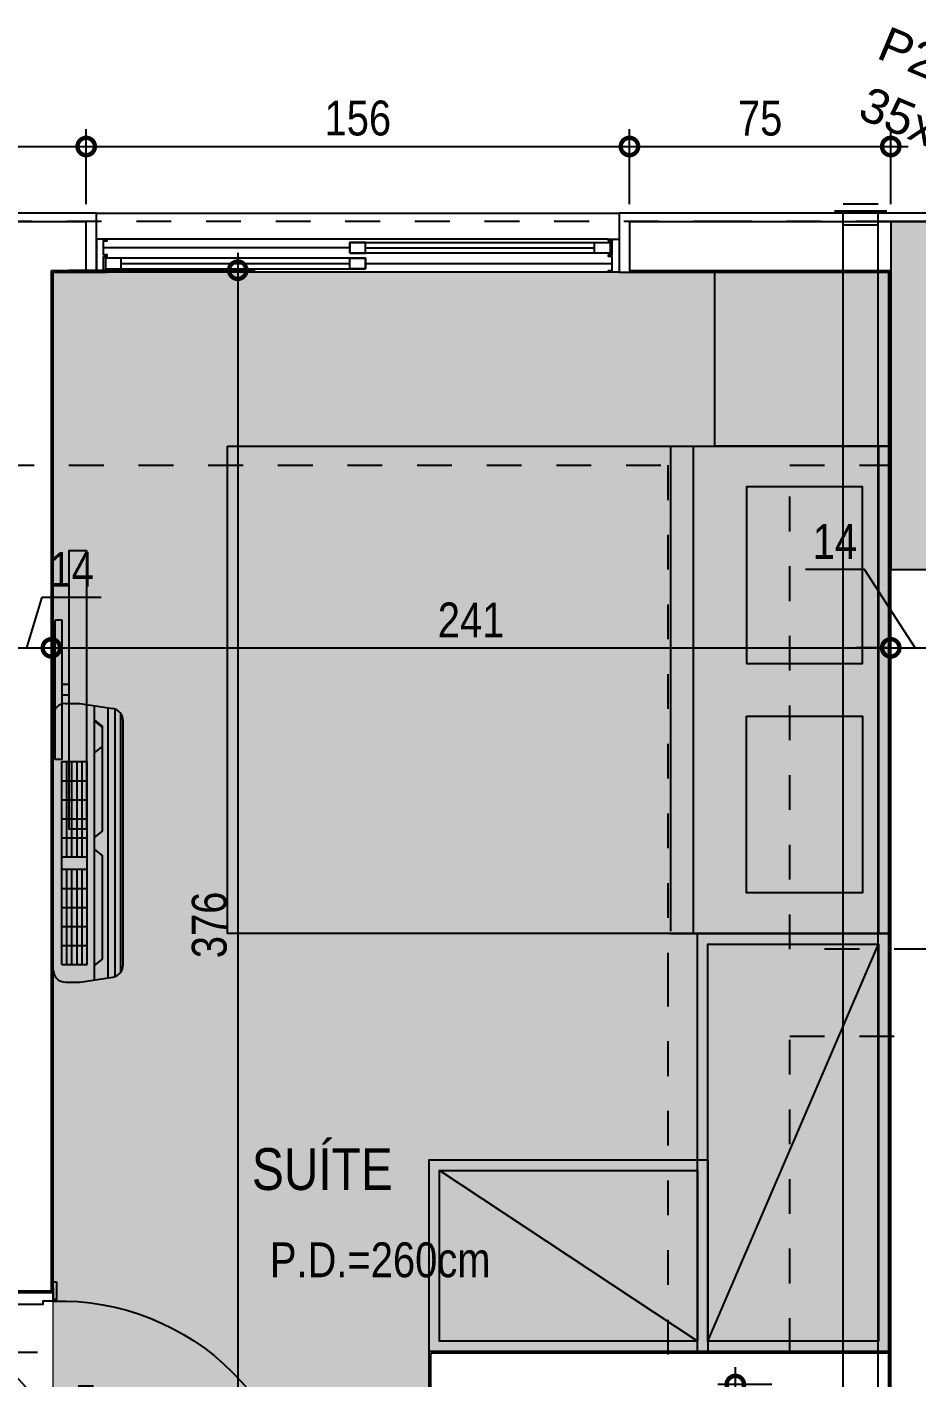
# Model space of a CAD drawing. Header units: metres. Extents: x -41 to 570, y -54 to 184.
# Drawn here: x -17.43 to -14.875, y -50.319 to -46.441 of the extents above; entities that cross this region are included whole.
import ezdxf
from ezdxf.enums import TextEntityAlignment as Align
from ezdxf.xclip import XClip

# ---------------------------------------------------------------- set-up
doc = ezdxf.new("R2010")
doc.units = ezdxf.units.M
doc.header["$XCLIPFRAME"] = 0
for name, pattern in [('DASHEDX2', [1.5, 1, -0.5]), ('PUC$0$DASHEDX2', [1.5, 1, -0.5]), ('PUC$0$HIDDEN2', [0.1875, 0.125, -0.0625])]:
    doc.linetypes.add(name, pattern=pattern)
for name, color, linetype in [('1', 232, 'DASHEDX2'), ('12', 232, 'Continuous'), ('4', 2, 'Continuous'), ('9', 232, 'Continuous'), ('ARQ-DIM', 2, 'Continuous'), ('ARQ-TXT', 2, 'Continuous'), ('PUC$0$ARQ-ALV ACAB', 4, 'Continuous'), ('PUC$0$ARQ-ALV OSSO', 5, 'Continuous'), ('PUC$0$ARQ-AUX', 7, 'Continuous'), ('PUC$0$ARQ-AUX1 @ 1', 1, 'Continuous'), ('PUC$0$ARQ-CAX @ 1', 1, 'Continuous'), ('PUC$0$ARQ-ENCH', 1, 'Continuous'), ('PUC$0$ARQ-MOB', 7, 'Continuous'), ('PUC$0$ARQ-MOB @ 1', 7, 'Continuous'), ('PUC$0$ARQ-PRJ', 7, 'PUC$0$DASHEDX2'), ('PUC$0$MAUROAMARELO', 162, 'Continuous')]:
    doc.layers.add(name, color=color, linetype=linetype)
doc.layers.add('PUC$0$ARQ-FORRO', color=9, linetype='Continuous', lineweight=5)
doc.styles.add('Adesa', font='ARIALN.TTF')
doc.styles.get("Standard").update_dxf_attribs({"font": 'arial.ttf'})
doc.dimstyles.new('ADESA 1-0050', dxfattribs={"dimtxt": 0.1, "dimasz": 0.1, "dimexe": 0.05, "dimexo": 0.05, "dimgap": 0.03, "dimtad": 1, "dimdec": 1, "dimlfac": 100, "dimzin": 12, "dimtxsty": 'Adesa', "dimblk": 'DOTSMALL', "dimcen": 1, "dimdle": 0.05, "dimclrd": 1, "dimclre": 1, "dimclrt": 256, "dimazin": 3, "dimtm": 1e-09, "dimtfac": 1, "dimtdec": 1, "dimtmove": 1, "dimatfit": 0, "dimldrblk": 'DOTSMALL', "dimfxl": 0.8, "dimtvp": 2, "dimtolj": 1, "dimtzin": 0, "dimarcsym": 0})

# ---------------------------------------------------------------- blocks, each defined once
blk = doc.blocks.new('*U3357')
for points in [[(-0.765, 0.01), (-0.715, 0.01), (-0.715, 0), (-0.765, 0)], [(0.045, 0.01), (-0.005, 0.01), (-0.005, 0), (0.045, 0)], [(-0.775, -0.16), (-0.725, -0.16), (-0.725, -0.15), (-0.775, -0.15)], [(0, -0.15), (0, -0.87), (-0.03, -0.87), (-0.03, -0.15)], [(0.055, -0.16), (0.005, -0.16), (0.005, -0.15), (0.055, -0.15)]]:
    blk.add_lwpolyline(points, close=True)
for points in [[(-0.76, -0.15), (-0.72, -0.15), (-0.72, -0.12), (-0.71, -0.12), (-0.71, 0), (-0.745, 0), (-0.745, -0.15)], [(0.04, -0.15), (0, -0.15), (0, -0.12), (-0.01, -0.12), (-0.01, 0), (0.025, 0), (0.025, -0.15)]]:
    blk.add_lwpolyline(points)
at = {"layer": 'PUC$0$ARQ-PRJ'}
blk.add_arc((-0.0208, -0.1708), 0.6995, 178.2986, 271.7014, dxfattribs=at)
blk = doc.blocks.new('*U3377')
at = {"color": 0, "linetype": 'ByBlock', "ltscale": 0.5}
for points in [[(0.02, -0.045), (0.03, -0.045), (0.03, -0.05), (0.02, -0.05), (0.02, -0.09), (0.03, -0.09), (0.03, -0.095), (0.02, -0.095), (0.02, -0.09), (0.03, -0.09), (0.03, -0.095), (0, -0.095), (0, 0), (0.03, 0), (0.03, -0.005), (0.02, -0.005), (0.02, -0.045)], [(1.48, -0.045), (1.47, -0.045), (1.47, -0.05), (1.48, -0.05), (1.48, -0.09), (1.47, -0.09), (1.47, -0.095), (1.48, -0.095), (1.48, -0.09), (1.47, -0.09), (1.47, -0.095), (1.5, -0.095), (1.5, 0), (1.47, 0), (1.47, -0.005), (1.48, -0.005), (1.48, -0.045)], [(0.025, -0.01), (0.07, -0.01), (0.07, -0.04), (0.025, -0.04)], [(0.7725, -0.01), (0.7275, -0.01), (0.7275, -0.04), (0.7725, -0.04)], [(0.7275, -0.055), (0.7725, -0.055), (0.7725, -0.085), (0.7275, -0.085)], [(1.475, -0.055), (1.43, -0.055), (1.43, -0.085), (1.475, -0.085)]]:
    blk.add_lwpolyline(points, close=True, dxfattribs=at)
at = {"color": 8, "linetype": 'ByBlock', "ltscale": 0.5}
for points in [[(1.47, 0), (0.03, 0)], [(0.7725, -0.025), (1.48, -0.025)], [(0.7275, -0.07), (0.02, -0.07)], [(1.47, -0.095), (0.03, -0.095)]]:
    blk.add_lwpolyline(points, dxfattribs=at)
at = {"color": 7, "linetype": 'ByBlock', "ltscale": 0.5}
for points in [[(0.7725, -0.01), (0.7725, -0.04), (0.025, -0.04), (0.025, -0.01)], [(0.7275, -0.055), (0.7275, -0.085), (1.475, -0.085), (1.475, -0.055)]]:
    blk.add_lwpolyline(points, close=True, dxfattribs=at)
for points in [[(0.07, -0.025), (0.7275, -0.025)], [(0.7725, -0.07), (1.43, -0.07)]]:
    blk.add_lwpolyline(points, dxfattribs=at)
blk = doc.blocks.new('PUC$0$pl apto tipo 2 puc')
at = {"layer": 'PUC$0$ARQ-ALV ACAB'}
blk.add_lwpolyline([(-17.3641, 2.8554), (-17.2391, 2.8554), (-17.2391, 3.0254), (-18.9288, 3.0251), (-18.9288, 2.8554), (-17.5141, 2.8554), (-17.5141, -0.0745), (-17.3641, -0.0745)], close=True, dxfattribs=at)
at = {"layer": 'PUC$0$ARQ-ALV ACAB', "elevation": 0}
blk.add_lwpolyline([(-14.609, 3.0254), (-15.7391, 3.0254), (-15.7391, 2.8554), (-14.9638, 2.8554)], dxfattribs=at)
at = {"layer": 'PUC$0$ARQ-ALV ACAB'}
blk.add_lwpolyline([(-14.9638, -0.8945), (-14.9638, 2.8554)], dxfattribs=at)
at = {"layer": 'PUC$0$ARQ-ALV OSSO'}
for points in [[(-17.3691, 2.8604), (-17.2691, 2.8604), (-17.2691, 3.0004), (-18.8988, 3.0004), (-18.8988, 2.8604), (-17.5091, 2.8604), (-17.5091, -0.0695), (-17.3691, -0.0695), (-17.3691, 2.8604)], [(-14.9588, -0.8995), (-14.9588, 2.8604)]]:
    blk.add_lwpolyline(points, dxfattribs=at)
at = {"layer": 'PUC$0$ARQ-ALV OSSO', "elevation": 0}
blk.add_lwpolyline([(-14.609, 3.0004), (-15.7091, 3.0004), (-15.7091, 2.8604), (-14.9588, 2.8604)], dxfattribs=at)
at = {"layer": 'PUC$0$ARQ-AUX', "elevation": 0}
blk.add_lwpolyline([(-17.2391, 3.0254), (-15.7391, 3.0254)], dxfattribs=at)
at = {"layer": 'PUC$0$ARQ-AUX1 @ 1', "xscale": -1, "rotation": 180}
blk.add_blockref('*U3377', (-17.2391, 2.8554, 0), dxfattribs=at)
at = {"layer": 'PUC$0$ARQ-CAX @ 1', "xscale": -1.000000000000003, "rotation": 90}
blk.add_blockref('*U3357', (-17.5141, -0.8195), dxfattribs=at)
blk = doc.blocks.new('*U3413')
at = {"layer": 'PUC$0$ARQ-MOB'}
for p, q in [((-0.7, -0.6292), (-0.7, 0)), ((-0.7, 0), (0.7, 0)), ((0.7, -0.6291), (0.7, 0)), ((0.7, -0.03), (-0.7, -0.03)), ((0.7, -0.5621), (-0.7, -0.562)), ((0.7, -0.6273), (-0.693, -0.6273)), ((-0.6992, -0.8531), (-0.6987, -0.8534)), ((-0.675, -1.9), (0.675, -1.9))]:
    blk.add_line(p, q, dxfattribs=at)
at = {"layer": 'PUC$0$ARQ-MOB', "flags": 128}
for points in [[(0.7, -1.9), (0.7, 0), (-0.7, 0), (-0.7, -1.9)], [(0.7, -1.9001), (0.7, -0.0001), (-0.7, -0.0001), (-0.7, -1.9001)], [(-0.0756, -0.4095), (-0.0756, -0.0762), (-0.5831, -0.0762), (-0.5831, -0.4095)], [(-0.0756, -0.4096), (-0.0756, -0.0763), (-0.5831, -0.0763), (-0.5831, -0.4096)], [(0.0756, -0.4095), (0.0756, -0.0762), (0.5831, -0.0762), (0.5831, -0.4095)], [(0.0756, -0.4096), (0.0756, -0.0763), (0.5831, -0.0763), (0.5831, -0.4096)]]:
    blk.add_lwpolyline(points, close=True, dxfattribs=at)
at = {"layer": 'PUC$0$ARQ-MOB'}
blk.add_lwpolyline([(0.7, -0.5001), (1.2, -0.5001), (1.2, -0.0001), (0.7, -0.0001)], close=True, dxfattribs=at)
blk = doc.blocks.new('*U3499')
at = {"flags": 128}
for points in [[(1.2002, 0), (1.2002, 0.55), (0, 0.55), (0, 0)], [(1.1702, 0.03), (1.1702, 0.52), (0.03, 0.52), (0.03, 0.03)]]:
    blk.add_lwpolyline(points, close=True, dxfattribs=at)
blk.add_lwpolyline([(1.1702, 0.52), (0.03, 0.03)], dxfattribs=at)
blk = doc.blocks.new('*U3414')
for p, q in [((-0.2, -0.02), (-0.2, 0)), ((0.2, -0.02), (0.2, 0)), ((-0.015, -0.04), (-0.015, -0.02)), ((0.015, -0.04), (0.015, -0.02))]:
    blk.add_line(p, q)
for points in [[(0.2, 0), (-0.2, 0)], [(0.2, -0.02), (-0.2, -0.02)]]:
    blk.add_lwpolyline(points)
blk.add_lwpolyline([(-0.4, -0.09), (0.4, -0.09), (0.4, -0.04), (-0.4, -0.04)], close=True)
blk = doc.blocks.new('*U3463')
at = {"flags": 128}
for points in [[(0.8003, 0), (0.8003, 0.55), (0, 0.55), (0, 0)], [(0.7703, 0.03), (0.7703, 0.52), (0.03, 0.52), (0.03, 0.03)]]:
    blk.add_lwpolyline(points, close=True, dxfattribs=at)
blk.add_lwpolyline([(0.7703, 0.52), (0.03, 0.03)], dxfattribs=at)
blk = doc.blocks.new('PUC$0$layout opção 4')
at = {"layer": 'PUC$0$ARQ-MOB'}
for name, p, xscale, rotation in [('*U3499', (-10.32, 1.8793), -1, 270), ('*U3413', (-10.3201, 1.1793), -0.9999999999999996, 89.99861802358437)]:
    blk.add_blockref(name, p, dxfattribs=dict(at, xscale=xscale, rotation=rotation))
at = {"layer": 'PUC$0$ARQ-MOB', "xscale": -1}
blk.add_blockref('*U3463', (-8.9997, 2.5296, 0), dxfattribs=at)
at = {"layer": 'PUC$0$ARQ-MOB @ 1', "xscale": -1, "rotation": 270}
blk.add_blockref('*U3414', (-7.9257, 1.1793), dxfattribs=at)
blk = doc.blocks.new('PUC$0$pl forro opção 4')
at = {"layer": 'PUC$0$ARQ-FORRO'}
h = blk.add_hatch(color=256, dxfattribs=at)
h.dxf.hatch_style = 1
h.paths.add_polyline_path([(0, 3.1002), (1.3203, 3.1002), (1.3203, 3.7506), (2.4003, 3.7506), (2.4003, 0.0007), (0, 0.0007)])
blk.add_lwpolyline([(0, 3.1002), (1.3203, 3.1002), (1.3203, 3.7506), (2.4003, 3.7506), (2.4003, 0.0007), (0, 0.0007)], close=True, dxfattribs=at)
blk = doc.blocks.new('PUC$0$Q1')
at = {"layer": 'PUC$0$MAUROAMARELO'}
for p, q in [((240.8957, -387.0957), (240.1949, -387.0957)), ((240.1453, -387.22), (240.16, -387.125)), ((240.9288, -387.1183), (240.1619, -387.1183)), ((240.9168, -387.1027), (240.1738, -387.1027)), ((240.9453, -387.22), (240.9307, -387.125)), ((240.9328, -387.1387), (240.1577, -387.1387)), ((240.1927, -387.1785), (240.2109, -387.1547)), ((240.1959, -387.1785), (240.2142, -387.1547)), ((240.2684, -387.1547), (240.2109, -387.1547)), ((240.5115, -387.1547), (240.2142, -387.1547)), ((240.2867, -387.1785), (240.2684, -387.1547)), ((240.5298, -387.1785), (240.5115, -387.1547)), ((240.5641, -387.1785), (240.5823, -387.1547)), ((240.8797, -387.1547), (240.5823, -387.1547)), ((240.898, -387.1785), (240.8797, -387.1547)), ((240.9389, -387.1785), (240.151, -387.1785)), ((240.3122, -387.2718), (240.3122, -387.1987)), ((240.6214, -387.1987), (240.3122, -387.1987)), ((240.3669, -387.2718), (240.3669, -387.1987)), ((240.4217, -387.2718), (240.4217, -387.1987)), ((240.4764, -387.2718), (240.4764, -387.1987)), ((240.5311, -387.2718), (240.5311, -387.1987)), ((240.5859, -387.2718), (240.5859, -387.1987)), ((240.6214, -387.2718), (240.6214, -387.1987)), ((240.895, -387.1987), (240.6214, -387.1987)), ((240.6761, -387.2718), (240.6761, -387.1987)), ((240.7308, -387.2718), (240.7308, -387.1987)), ((240.7856, -387.2718), (240.7856, -387.1987)), ((240.8403, -387.2718), (240.8403, -387.1987)), ((240.895, -387.2718), (240.895, -387.1987)), ((240.1453, -387.2614), (240.1453, -387.22)), ((240.4202, -387.2135), (240.3122, -387.2135)), ((240.4202, -387.2283), (240.3122, -387.2283)), ((240.4202, -387.2431), (240.3122, -387.2431)), ((240.4833, -387.2135), (240.4202, -387.2135)), ((240.4833, -387.2283), (240.4202, -387.2283)), ((240.4833, -387.2431), (240.4202, -387.2431)), ((240.5464, -387.2135), (240.4833, -387.2135)), ((240.5464, -387.2283), (240.4833, -387.2283)), ((240.5464, -387.2431), (240.4833, -387.2431)), ((240.5859, -387.2135), (240.5464, -387.2135)), ((240.5859, -387.2283), (240.5464, -387.2283)), ((240.5859, -387.2431), (240.5464, -387.2431)), ((240.7294, -387.2135), (240.6214, -387.2135)), ((240.7294, -387.2283), (240.6214, -387.2283)), ((240.7294, -387.2431), (240.6214, -387.2431)), ((240.7925, -387.2135), (240.7294, -387.2135)), ((240.7925, -387.2283), (240.7294, -387.2283)), ((240.7925, -387.2431), (240.7294, -387.2431)), ((240.8556, -387.2135), (240.7925, -387.2135)), ((240.8556, -387.2283), (240.7925, -387.2283)), ((240.8556, -387.2431), (240.7925, -387.2431)), ((240.895, -387.2135), (240.8556, -387.2135)), ((240.895, -387.2283), (240.8556, -387.2283)), ((240.895, -387.2431), (240.8556, -387.2431)), ((240.9453, -387.2614), (240.9453, -387.22)), ((240.4202, -387.2578), (240.3122, -387.2578)), ((240.6214, -387.2718), (240.3122, -387.2718)), ((240.4833, -387.2578), (240.4202, -387.2578)), ((240.5464, -387.2578), (240.4833, -387.2578)), ((240.5859, -387.2578), (240.5464, -387.2578)), ((240.7294, -387.2578), (240.6214, -387.2578)), ((240.895, -387.2718), (240.6214, -387.2718)), ((240.7925, -387.2578), (240.7294, -387.2578)), ((240.8556, -387.2578), (240.7925, -387.2578)), ((240.895, -387.2578), (240.8556, -387.2578)), ((240.9098, -387.2969), (240.1808, -387.2969))]:
    blk.add_line(p, q, dxfattribs=at)
for centre, start, end in [((240.1949, -387.1312), 90, 170), ((240.8957, -387.1312), 10, 90), ((240.1808, -387.2614), 180, 270), ((240.9098, -387.2614), 270, 0)]:
    blk.add_arc(centre, 0.0355, start, end, dxfattribs=at)
blk = doc.blocks.new('PUC$0$A$C7dadc6fb')
at = {"layer": 'PUC$0$MAUROAMARELO', "rotation": 89.99999999999999}
blk.add_blockref('PUC$0$Q1', (-395.2166, -238.9266), dxfattribs=at)
blk = doc.blocks.new('PUC$0$E2')
at = {"layer": 'PUC$0$ARQ-PRJ'}
for p, q in [((305.3871, -368.5577), (305.5371, -368.5577)), ((305.4121, -368.5377), (305.5121, -368.5377)), ((305.4121, -368.5977), (305.4121, -368.5577)), ((305.5121, -368.5977), (305.5121, -368.5577)), ((305.4121, -368.5977), (305.5121, -368.5977))]:
    blk.add_line(p, q, dxfattribs=at)
blk = doc.blocks.new('PUC$0$A$Cc442750d')
at = {"layer": 'PUC$0$ARQ-PRJ', "linetype": 'PUC$0$HIDDEN2', "ltscale": 50}
for p, q in [((0.0365, 1.0287), (0.0365, -4.0396)), ((0.1365, 1.0287), (0.1365, -4.0396))]:
    blk.add_line(p, q, dxfattribs=at)
at = {"layer": 'PUC$0$ARQ-PRJ', "rotation": 180}
blk.add_blockref('PUC$0$E2', (305.5486, -372.6285), dxfattribs=at)
blk = doc.blocks.new('PUC')
at = {"layer": 'PUC$0$ARQ-ALV ACAB'}
blk.add_line((16.2753, 50.8957, 0), (16.2753, 50.2453, 0), dxfattribs=at)
blk.add_lwpolyline([(14.955, 50.2453), (16.2753, 50.2453)], dxfattribs=at)
at = {"layer": 'PUC$0$ARQ-ALV OSSO'}
blk.add_line((16.2703, 50.9007, 0), (16.2703, 50.2503, 0), dxfattribs=at)
blk.add_lwpolyline([(14.955, 50.2503), (16.2703, 50.2503)], dxfattribs=at)
blk.add_blockref('PUC$0$A$Cc442750d', (14.95, 51.0403, 0))
at = {"layer": 'PUC$0$ARQ-ALV OSSO', "rotation": 180}
blk.add_blockref('PUC$0$pl apto tipo 2 puc', (-0.0088, 50.0012, 0), dxfattribs=at)
at = {"layer": 'PUC$0$ARQ-ENCH'}
blk.add_blockref('PUC$0$A$C7dadc6fb', (25.275, 47.1658, 0), dxfattribs=at)
at = {"layer": 'PUC$0$ARQ-FORRO'}
blk.add_blockref('PUC$0$pl forro opção 4', (14.955, 47.1451, 0), dxfattribs=at)
at = {"layer": 'PUC$0$ARQ-MOB'}
blk.add_blockref('PUC$0$layout opção 4', (25.275, 47.1658, 0), dxfattribs=at)
blk = doc.blocks.new('_DotSmall')
at = {"color": 0, "linetype": 'ByBlock', "const_width": 0.5}
blk.add_lwpolyline([(-0.0625, 0, 1), (0.0625, 0, 1)], format="xyb", close=True, dxfattribs=at)
blk = doc.blocks.new('*D498')
at = {"layer": 'ARQ-DIM', "color": 1, "lineweight": -2, "transparency": 16777216}
for p, q in [((-18.89, -46.95), (-18.89, -46.7347)), ((-17.2603, -46.95), (-17.2603, -46.7347)), ((-18.94, -46.7847), (-17.2103, -46.7847))]:
    blk.add_line(p, q, dxfattribs=at)
at = {"layer": 'Defpoints', "color": 0, "transparency": 16777216}
for p in [(-17.2603, -46.7847), (-18.89, -47, 0), (-17.2603, -47, 0)]:
    blk.add_point(p, dxfattribs=at)
at = {"layer": 'ARQ-DIM', "color": 1, "lineweight": -2, "transparency": 16777216, "xscale": 0.1, "yscale": 0.1, "zscale": 0.1, "rotation": 180}
blk.add_blockref('_DotSmall', (-18.89, -46.7847), dxfattribs=at)
at = {"layer": 'ARQ-DIM', "color": 1, "lineweight": -2, "transparency": 16777216, "xscale": 0.1, "yscale": 0.1, "zscale": 0.1}
blk.add_blockref('_DotSmall', (-17.2603, -46.7847), dxfattribs=at)
at = {"layer": 'ARQ-DIM', "transparency": 16777216, "insert": (-18.0751, -46.7036), "char_height": 0.1, "attachment_point": 5, "style": 'Adesa'}
blk.add_mtext('\\A1;163', dxfattribs=at)
blk = doc.blocks.new('*D499')
at = {"layer": 'ARQ-DIM', "color": 1, "lineweight": -2, "transparency": 16777216}
for p, q in [((-17.2603, -46.95), (-17.2603, -46.7347)), ((-15.7003, -46.95), (-15.7003, -46.7347)), ((-17.3103, -46.7847), (-15.6503, -46.7847))]:
    blk.add_line(p, q, dxfattribs=at)
at = {"layer": 'Defpoints', "color": 0, "transparency": 16777216}
for p in [(-15.7003, -46.7847), (-17.2603, -47, 0), (-15.7003, -47, 0)]:
    blk.add_point(p, dxfattribs=at)
at = {"layer": 'ARQ-DIM', "color": 1, "lineweight": -2, "transparency": 16777216, "xscale": 0.1, "yscale": 0.1, "zscale": 0.1, "rotation": 180}
blk.add_blockref('_DotSmall', (-17.2603, -46.7847), dxfattribs=at)
at = {"layer": 'ARQ-DIM', "color": 1, "lineweight": -2, "transparency": 16777216, "xscale": 0.1, "yscale": 0.1, "zscale": 0.1}
blk.add_blockref('_DotSmall', (-15.7003, -46.7847), dxfattribs=at)
at = {"layer": 'ARQ-DIM', "transparency": 16777216, "insert": (-16.4803, -46.7036), "char_height": 0.1, "attachment_point": 5, "style": 'Adesa'}
blk.add_mtext('\\A1;156', dxfattribs=at)
blk = doc.blocks.new('*D500')
at = {"layer": 'ARQ-DIM', "color": 1, "lineweight": -2, "transparency": 16777216}
for p, q in [((-15.7003, -46.95), (-15.7003, -46.7347)), ((-14.95, -46.95), (-14.95, -46.7347)), ((-15.7503, -46.7847), (-14.9, -46.7847))]:
    blk.add_line(p, q, dxfattribs=at)
at = {"layer": 'Defpoints', "color": 0, "transparency": 16777216}
for p in [(-14.95, -46.7847), (-15.7003, -47, 0), (-14.95, -47, 0)]:
    blk.add_point(p, dxfattribs=at)
at = {"layer": 'ARQ-DIM', "color": 1, "lineweight": -2, "transparency": 16777216, "xscale": 0.1, "yscale": 0.1, "zscale": 0.1, "rotation": 180}
blk.add_blockref('_DotSmall', (-15.7003, -46.7847), dxfattribs=at)
at = {"layer": 'ARQ-DIM', "color": 1, "lineweight": -2, "transparency": 16777216, "xscale": 0.1, "yscale": 0.1, "zscale": 0.1}
blk.add_blockref('_DotSmall', (-14.95, -46.7847), dxfattribs=at)
at = {"layer": 'ARQ-DIM', "transparency": 16777216, "insert": (-15.3251, -46.7039), "char_height": 0.1, "attachment_point": 5, "style": 'Adesa'}
blk.add_mtext('\\A1;75', dxfattribs=at)
blk = doc.blocks.new('*D512')
at = {"layer": 'ARQ-DIM', "color": 1, "lineweight": -2, "transparency": 16777216}
for p, q in [((-17.4303, -48.2246), (-17.3867, -48.0794)), ((-17.3867, -48.0794), (-17.2172, -48.0794)), ((-17.5003, -48.3512), (-17.5003, -48.1746)), ((-17.3603, -48.3512), (-17.3603, -48.1746)), ((-17.5003, -48.2246), (-17.6003, -48.2246)), ((-17.5003, -48.2246), (-17.3603, -48.2246)), ((-17.5003, -48.2246), (-17.3603, -48.2246)), ((-17.3603, -48.2246), (-17.2603, -48.2246))]:
    blk.add_line(p, q, dxfattribs=at)
at = {"layer": 'Defpoints', "color": 0, "transparency": 16777216}
for p in [(-17.3603, -48.2246), (-17.5003, -48.4012, 0), (-17.3603, -48.4012, 0)]:
    blk.add_point(p, dxfattribs=at)
at = {"layer": 'ARQ-DIM', "color": 1, "lineweight": -2, "transparency": 16777216, "xscale": 0.1, "yscale": 0.1, "zscale": 0.1}
blk.add_blockref('_DotSmall', (-17.5003, -48.2246), dxfattribs=at)
at = {"layer": 'ARQ-DIM', "color": 1, "lineweight": -2, "transparency": 16777216, "xscale": 0.1, "yscale": 0.1, "zscale": 0.1, "rotation": 180}
blk.add_blockref('_DotSmall', (-17.3603, -48.2246), dxfattribs=at)
at = {"layer": 'ARQ-DIM', "transparency": 16777216, "insert": (-17.302, -47.9992), "char_height": 0.1, "attachment_point": 5, "style": 'Adesa'}
blk.add_mtext('\\A1;14', dxfattribs=at)
blk = doc.blocks.new('*D513')
at = {"layer": 'ARQ-DIM', "color": 1, "lineweight": -2, "transparency": 16777216}
for p, q in [((-17.3603, -48.3512), (-17.3603, -48.1746)), ((-14.95, -48.2728), (-14.95, -48.1746)), ((-17.4103, -48.2246), (-14.9, -48.2246))]:
    blk.add_line(p, q, dxfattribs=at)
at = {"layer": 'Defpoints', "color": 0, "transparency": 16777216}
for p in [(-14.95, -48.2246), (-14.95, -48.3228, 0), (-17.3603, -48.4012, 0)]:
    blk.add_point(p, dxfattribs=at)
at = {"layer": 'ARQ-DIM', "color": 1, "lineweight": -2, "transparency": 16777216, "xscale": 0.1, "yscale": 0.1, "zscale": 0.1, "rotation": 180}
blk.add_blockref('_DotSmall', (-17.3603, -48.2246), dxfattribs=at)
at = {"layer": 'ARQ-DIM', "color": 1, "lineweight": -2, "transparency": 16777216, "xscale": 0.1, "yscale": 0.1, "zscale": 0.1}
blk.add_blockref('_DotSmall', (-14.95, -48.2246), dxfattribs=at)
at = {"layer": 'ARQ-DIM', "transparency": 16777216, "insert": (-16.1551, -48.1444), "char_height": 0.1, "attachment_point": 5, "style": 'Adesa'}
blk.add_mtext('\\A1;241', dxfattribs=at)
blk = doc.blocks.new('*D514')
at = {"layer": 'ARQ-DIM', "color": 1, "lineweight": -2, "transparency": 16777216}
for p, q in [((-15.0256, -47.9992), (-15.1951, -47.9992)), ((-14.88, -48.2246), (-15.0256, -47.9992)), ((-14.95, -48.2728), (-14.95, -48.1746)), ((-14.81, -48.2728), (-14.81, -48.1746)), ((-14.95, -48.2246), (-15.05, -48.2246)), ((-14.95, -48.2246), (-14.81, -48.2246)), ((-14.95, -48.2246), (-14.81, -48.2246)), ((-14.81, -48.2246), (-14.71, -48.2246))]:
    blk.add_line(p, q, dxfattribs=at)
at = {"layer": 'Defpoints', "color": 0, "transparency": 16777216}
for p in [(-14.81, -48.2246), (-14.95, -48.3228, 0), (-14.81, -48.3228, 0)]:
    blk.add_point(p, dxfattribs=at)
at = {"layer": 'ARQ-DIM', "color": 1, "lineweight": -2, "transparency": 16777216, "xscale": 0.1, "yscale": 0.1, "zscale": 0.1}
blk.add_blockref('_DotSmall', (-14.95, -48.2246), dxfattribs=at)
at = {"layer": 'ARQ-DIM', "color": 1, "lineweight": -2, "transparency": 16777216, "xscale": 0.1, "yscale": 0.1, "zscale": 0.1, "rotation": 180}
blk.add_blockref('_DotSmall', (-14.81, -48.2246), dxfattribs=at)
at = {"layer": 'ARQ-DIM', "transparency": 16777216, "insert": (-15.1104, -47.919), "char_height": 0.1, "attachment_point": 5, "style": 'Adesa'}
blk.add_mtext('\\A1;14', dxfattribs=at)
blk = doc.blocks.new('*D680')
at = {"layer": 'ARQ-DIM', "color": 1, "lineweight": -2, "transparency": 16777216}
for p, q in [((-16.8252, -47.09), (-16.8252, -50.9507)), ((-17.3103, -47.14), (-16.7752, -47.14)), ((-16.9702, -50.9007), (-16.7752, -50.9007))]:
    blk.add_line(p, q, dxfattribs=at)
at = {"layer": 'Defpoints', "color": 0, "transparency": 16777216}
for p in [(-17.3603, -47.14, 0), (-17.0202, -50.9007, 0), (-16.8252, -50.9007)]:
    blk.add_point(p, dxfattribs=at)
at = {"layer": 'ARQ-DIM', "color": 1, "lineweight": -2, "transparency": 16777216, "xscale": 0.1, "yscale": 0.1, "zscale": 0.1}
for p, rotation in [((-16.8252, -47.14), 90), ((-16.8252, -50.9007), 270)]:
    blk.add_blockref('_DotSmall', p, dxfattribs=dict(at, rotation=rotation))
at = {"layer": 'ARQ-DIM', "transparency": 16777216, "insert": (-16.9063, -49.0203), "char_height": 0.1, "attachment_point": 5, "rotation": 90, "style": 'Adesa'}
blk.add_mtext('\\A1;376', dxfattribs=at)
blk = doc.blocks.new('*D767')
at = {"layer": 'ARQ-DIM', "color": 1, "lineweight": -2, "transparency": 16777216}
for p, q in [((-17.5503, -50.0807), (-17.5503, -50.297)), ((-17.5003, -50.0807), (-17.5003, -50.297)), ((-17.5503, -50.247), (-17.6503, -50.247)), ((-17.5003, -50.247), (-17.5503, -50.247)), ((-17.5003, -50.247), (-17.5503, -50.247)), ((-17.5253, -50.247), (-17.3188, -50.4737)), ((-17.5003, -50.247), (-17.4003, -50.247)), ((-17.3188, -50.4737), (-17.2044, -50.4737))]:
    blk.add_line(p, q, dxfattribs=at)
at = {"layer": 'Defpoints', "color": 0, "transparency": 16777216}
for p in [(-17.5503, -50.0307, 0), (-17.5003, -50.0307, 0), (-17.5503, -50.247)]:
    blk.add_point(p, dxfattribs=at)
at = {"layer": 'ARQ-DIM', "color": 1, "lineweight": -2, "transparency": 16777216, "xscale": 0.1, "yscale": 0.1, "zscale": 0.1}
blk.add_blockref('_DotSmall', (-17.5503, -50.247), dxfattribs=at)
at = {"layer": 'ARQ-DIM', "color": 1, "lineweight": -2, "transparency": 16777216, "xscale": 0.1, "yscale": 0.1, "zscale": 0.1, "rotation": 180}
blk.add_blockref('_DotSmall', (-17.5003, -50.247), dxfattribs=at)
at = {"layer": 'ARQ-DIM', "transparency": 16777216, "insert": (-17.2616, -50.3928), "char_height": 0.1, "attachment_point": 5, "style": 'Adesa'}
blk.add_mtext('\\A1;5', dxfattribs=at)
blk = doc.blocks.new('*D772')
at = {"layer": 'ARQ-DIM', "color": 1, "lineweight": -2, "transparency": 16777216}
for p, q in [((-15.3962, -51.0003), (-15.3962, -50.2903)), ((-15.2911, -50.3403), (-15.4462, -50.3403)), ((-15.2901, -50.9503), (-15.4462, -50.9503))]:
    blk.add_line(p, q, dxfattribs=at)
at = {"layer": 'Defpoints', "color": 0, "transparency": 16777216}
for p in [(-15.3962, -50.3403), (-15.2411, -50.3403, 0), (-15.2401, -50.9503)]:
    blk.add_point(p, dxfattribs=at)
at = {"layer": 'ARQ-DIM', "color": 1, "lineweight": -2, "transparency": 16777216, "xscale": 0.1, "yscale": 0.1, "zscale": 0.1}
for p, rotation in [((-15.3962, -50.3403), 90), ((-15.3962, -50.9503), 270)]:
    blk.add_blockref('_DotSmall', p, dxfattribs=dict(at, rotation=rotation))
at = {"layer": 'ARQ-DIM', "transparency": 16777216, "insert": (-15.4773, -50.6453), "char_height": 0.1, "attachment_point": 5, "rotation": 90, "style": 'Adesa'}
blk.add_mtext('\\A1;61', dxfattribs=at)
blk = doc.blocks.new('est-lo-08-6sa-r00')
at = {"layer": '4'}
h = blk.add_hatch(color=8, dxfattribs=at)
h.dxf.hatch_style = 1
h.paths.add_polyline_path([(72.453596, -775.948263), (89.987707, -768.630138), (31.827874, -629.280097), (14.293763, -636.598222)], flags=17)
h.paths.add_polyline_path([(-113.904934, -1069.376461), (37.44213, -1006.209491), (30.123852, -988.675012), (-103.689101, -1044.523858), (-278.930329, -624.648636), (-286.248454, -607.114525), (-286.248475, -607.114534), (-307.05579, -557.260535), (-324.58988, -564.57865)])
h.paths.add_polyline_path([(-3206.956631, -1758.910157), (-3258.953832, -1634.325684), (-3291.25351, -1647.80644), (-3239.256309, -1772.390913)])
h.paths.add_polyline_path([(-2993.189754, -2271.092218), (-3020.151167, -2206.492821), (-3034.916841, -2212.655496), (-3140.452498, -1959.793707), (-3125.686931, -1953.631076), (-3148.796798, -1898.260198), (-3181.096477, -1911.740954), (-3025.489432, -2284.572974)])
h.paths.add_polyline_path([(-2947.092821, -1013.293024), (-2914.793142, -999.812268), (-2953.309588, -907.527473), (-2985.609266, -921.008229)])
h.paths.add_polyline_path([(-2727.356492, -1539.777801), (-2695.056814, -1526.297045), (-2733.573259, -1434.01225), (-2765.872938, -1447.493006)])
h.paths.add_polyline_path([(2122.48851, 465.414809), (2070.491309, 589.999283), (2038.191631, 576.518527), (2090.188832, 451.934053)])
h.paths.add_polyline_path([(2012.331384, 729.349548), (1857.495359, 1100.334221), (1825.19568, 1086.853465), (1852.1572, 1022.254111), (1866.922767, 1028.416743), (1971.687405, 777.4023), (1956.921838, 771.239669), (1980.031705, 715.868792)])
h.paths.add_polyline_path([(2336.253806, -46.763456), (2180.644029, 326.07511), (2148.34435, 312.594354), (2171.454218, 257.223477), (2186.219785, 263.386109), (2291.758175, 10.517772), (2276.992608, 4.355141), (2303.954128, -60.244212)])
h.paths.add_polyline_path([(-385.517235, -426.387329), (-595.433068, 76.567703), (-627.732746, 63.086948), (-600.771226, -1.512406), (-586.005659, 4.650226), (-426.161214, -378.334576), (-440.926781, -384.497208), (-417.816914, -439.868085)])
h.paths.add_polyline_path([(-83.249658, 290.335142), (-592.661728, 77.724364), (-382.747194, -425.227558), (-365.213083, -417.909434), (-567.809492, 67.508377), (-108.231212, 259.320275), (-7.318125, 17.534111), (-242.644353, -80.682824), (-140.96112, -324.314257), (-70.363251, -294.849176), (-77.681376, -277.315065), (-130.745133, -299.462021), (-217.792117, -90.898811), (0, 0), (87.04691, -208.563033), (33.983152, -230.709989), (41.301277, -248.2441), (126.664713, -212.616388), (103.554846, -157.245511), (88.789278, -163.408142), (-71.053705, 219.573157), (-56.288138, 225.735788)])
h.paths.add_polyline_path([(395.505667, -856.765828), (368.544148, -792.166475), (353.77858, -798.329106), (193.165052, -413.501599), (207.93062, -407.338968), (184.820752, -351.968091), (-61.579651, -454.806999), (-28.452664, -534.169213), (-10.918528, -526.85106), (-36.727415, -465.022986), (159.839199, -382.982958), (355.887864, -852.712473), (159.32125, -934.752501), (132.748402, -871.073625), (115.214297, -878.391765), (141.787139, -942.070626), (123.33018, -949.773915), (130.648305, -967.308026)])
h.paths.add_polyline_path([(-2506.849069, -2068.110104), (-2474.549391, -2054.629348), (-2513.065836, -1962.344553), (-2545.365515, -1975.825309)])
h.paths.add_polyline_path([(-2448.754924, -805.304224), (-2411.841008, -789.897642), (-2450.357453, -697.612846), (-2487.27137, -713.019428)])
h.paths.add_polyline_path([(-2277.356152, -1215.972989), (-2240.442235, -1200.566407), (-2278.958681, -1108.281611), (-2315.872597, -1123.688193)])
h.paths.add_polyline_path([(-2180.680405, -1447.606534), (-2143.766489, -1432.199951), (-2182.282934, -1339.915156), (-2219.196851, -1355.321738)])
h.paths.add_polyline_path([(-2008.511897, -1860.11957), (-1971.59798, -1844.712987), (-2010.114425, -1752.428192), (-2047.028342, -1767.834774)])
h.paths.add_polyline_path([(-1950.417031, -597.315415), (-1918.117353, -583.834659), (-1956.633798, -491.549864), (-1988.933477, -505.03062)])
h.paths.add_polyline_path([(-1779.018259, -1007.98418), (-1746.71858, -994.503424), (-1785.235026, -902.218629), (-1817.534704, -915.699385)])
h.paths.add_polyline_path([(-1682.342513, -1239.617725), (-1650.042834, -1226.136969), (-1688.559279, -1133.852174), (-1720.858958, -1147.33293)])
h.paths.add_polyline_path([(-1510.174004, -1652.130761), (-1477.874325, -1638.650005), (-1516.390771, -1546.36521), (-1548.690449, -1559.845966)])
h.paths.add_polyline_path([(-1456.693377, -391.252433), (-1424.393698, -377.771677), (-1462.910144, -285.486882), (-1495.209822, -298.967638)])
h.paths.add_polyline_path([(-1285.294604, -801.921198), (-1252.994926, -788.440442), (-1291.511371, -696.155647), (-1323.811049, -709.636403)])
h.paths.add_polyline_path([(-1188.618858, -1033.554743), (-1156.319179, -1020.073987), (-1194.835625, -927.789192), (-1227.135303, -941.269948)])
h.paths.add_polyline_path([(-1016.450349, -1446.067779), (-984.15067, -1432.587023), (-1022.667116, -1340.302228), (-1054.966794, -1353.782984)])
h.paths.add_polyline_path([(-962.969722, -185.189451), (-930.670043, -171.708695), (-969.186489, -79.4239), (-1001.486167, -92.904656)])
h.paths.add_polyline_path([(-791.570949, -595.858216), (-759.271271, -582.37746), (-797.787716, -490.092665), (-830.087394, -503.573421)])
h.paths.add_polyline_path([(-694.895203, -827.491761), (-662.595524, -814.011005), (-701.11197, -721.72621), (-733.411648, -735.206966)])
h.paths.add_polyline_path([(-522.726694, -1240.004797), (-490.427016, -1226.524041), (-528.943461, -1134.239246), (-561.243139, -1147.720002)])
h.paths.add_polyline_path([(1351.53574, 780.804163), (1383.835419, 794.284919), (1345.318973, 886.569714), (1313.019295, 873.088958)])
h.paths.add_polyline_path([(353.014255, 364.056225), (385.313934, 377.536981), (346.797488, 469.821776), (314.49781, 456.341021)])
h.paths.add_polyline_path([(848.583606, 570.889536), (885.497522, 586.296119), (846.981077, 678.580914), (810.067161, 663.174332)])
h.paths.add_polyline_path([(524.412013, -46.610109), (556.711692, -33.129353), (518.195247, 59.155442), (485.895568, 45.674686)])
h.paths.add_polyline_path([(1019.981364, 160.223202), (1056.895281, 175.629784), (1018.378835, 267.91458), (981.464919, 252.507997)])
h.paths.add_polyline_path([(621.088297, -278.244942), (653.387976, -264.764186), (614.87153, -172.479391), (582.571852, -185.960147)])
h.paths.add_polyline_path([(1116.657648, -71.411631), (1153.571565, -56.005049), (1115.055119, 36.279746), (1078.141203, 20.873164)])
h.paths.add_polyline_path([(1571.272069, 254.319386), (1603.571747, 267.800142), (1565.055302, 360.084937), (1532.755624, 346.604181)])
h.paths.add_polyline_path([(793.256806, -690.757979), (825.556485, -677.277223), (787.040039, -584.992428), (754.740361, -598.473183)])
h.paths.add_polyline_path([(1288.825976, -483.924234), (1325.739893, -468.517652), (1287.223447, -376.232856), (1250.309531, -391.639439)])
h.paths.add_polyline_path([(1791.777927, -274.009167), (1824.077605, -260.528411), (1785.56116, -168.243616), (1753.261481, -181.724371)])
h.paths.add_polyline_path([(-3349.413449, -1508.456443), (-3317.113664, -1494.975643), (-3340.223531, -1439.604766), (-3354.989097, -1445.767396), (-3459.75382, -1194.75275), (-3444.988254, -1188.590119), (-3471.949774, -1123.990766), (-3504.249559, -1137.471566)])
h.paths.add_polyline_path([(-359.658373, -579.215013), (-336.548603, -634.585903), (-321.782404, -628.423035), (-161.169457, -1013.250898), (-175.934676, -1019.413357), (-148.973267, -1084.012692), (-116.674634, -1070.532432), (-327.358782, -565.734293), (-359.65846, -579.215049)])
at = {"layer": '1'}
for p, q in [((-1471.291475, -522.420984), (-1375.163901, -752.741158)), ((-1342.864216, -739.260399), (-1431.836688, -526.083736))]:
    blk.add_line(p, q, dxfattribs=at)
for points in [[(-1495.209822, -298.967638), (-1538.228585, -316.922165)], [(-1538.228585, -316.922165), (-1783.706669, -419.37613)], [(-1495.004693, -374.734173), (-1468.248302, -363.566991)], [(-1441.465792, -503.012532), (-1495.004693, -374.734173)], [(-1741.405862, -477.573402), (-1527.304378, -388.214931)], [(-1527.304378, -388.214931), (-1471.291475, -522.420984)], [(-1312.26633, -449.089197), (-1441.465792, -503.012532)], [(-1431.836688, -526.083736), (-1302.637226, -472.160401)]]:
    blk.add_lwpolyline(points, dxfattribs=at)
at = {"layer": '4', "linetype": 'Continuous'}
blk.add_lwpolyline([(-1456.693377, -391.252433), (-1424.393698, -377.771677), (-1462.910144, -285.486882), (-1495.209822, -298.967638), (-1456.693377, -391.252433)], dxfattribs=at)
at = {"layer": '12', "linetype": 'Continuous'}
blk.add_text('35x100', height=9.975, dxfattribs=at).set_placement((-1515.878701, -275.196117))
at = {"layer": '9', "linetype": 'Continuous'}
blk.add_text('P233', height=10, dxfattribs=at).set_placement((-1517.461615, -257.255234))

msp = doc.modelspace()

# ---------------------------------------------------------------- block references
at = {"rotation": 180}
msp.add_blockref('PUC', (0, 0), dxfattribs=at)
at = {"linetype": 'Continuous'}
ref = msp.add_blockref('est-lo-08-6sa-r00', (0, -50), dxfattribs=dict(at, xscale=0.01, yscale=0.01, zscale=0.01, rotation=337.346050855639))
XClip(ref).set_block_clipping_path([(-3617.8293247107, -1968.6238684088), (2309.2219967837, 505.1199023612), (1831.3677091607, 1650.0512895176), (-4095.6836123336, -823.6924812524)])

# ---------------------------------------------------------------- texts
at = {"layer": 'ARQ-TXT', "style": 'Adesa'}
for s, height, p in [('SUÍTE', 0.12, (-16.5821, -49.7067, 0)), ('P.D.=260cm', 0.1, (-16.4161, -49.982, 0))]:
    msp.add_text(s, height=height, dxfattribs=at).set_placement(p, align=Align.MIDDLE)

# ---------------------------------------------------------------- dimensions: what is measured, and where the dimension line sits
at = {"layer": 'ARQ-DIM'}
dim = msp.add_linear_dim(base=(-17.2603, -46.7847), p1=(-18.89, -47, 0), p2=(-17.2603, -47, 0), dimstyle='ADESA 1-0050', override={"dimdec": 0}, dxfattribs=at)
dim.commit()
dim.dimension.update_dxf_attribs({"geometry": '*D498', "text_midpoint": (-18.0751, -46.7036)})
for base, p1, p2, picture, middle in [((-15.7003, -46.7847), (-17.2603, -47, 0), (-15.7003, -47, 0), '*D499', (-16.4803, -46.7036)), ((-14.95, -46.7847), (-15.7003, -47, 0), (-14.95, -47, 0), '*D500', (-15.3251, -46.7039)), ((-17.3603, -48.2246), (-17.5003, -48.4012, 0), (-17.3603, -48.4012, 0), '*D512', (-17.3567, -47.9992)), ((-14.95, -48.2246), (-17.3603, -48.4012, 0), (-14.95, -48.3228, 0), '*D513', (-16.1551, -48.1444))]:
    dim = msp.add_linear_dim(base=base, p1=p1, p2=p2, dimstyle='ADESA 1-0050', dxfattribs=at)
    dim.commit()
    dim.dimension.update_dxf_attribs({"geometry": picture, "text_midpoint": middle})
dim = msp.add_linear_dim(base=(-16.8252, -50.9007), p1=(-17.3603, -47.14, 0), p2=(-17.0202, -50.9007, 0), angle=90, dimstyle='ADESA 1-0050', override={"dimdec": 0}, dxfattribs=at)
dim.commit()
dim.dimension.update_dxf_attribs({"geometry": '*D680', "text_midpoint": (-16.9063, -49.0203)})
for base, p1, p2, picture, middle in [((-14.81, -48.2246), (-14.95, -48.3228, 0), (-14.81, -48.3228, 0), '*D514', (-15.0556, -47.9992)), ((-17.5503, -50.247), (-17.5003, -50.0307, 0), (-17.5503, -50.0307, 0), '*D767', (-17.2888, -50.4737))]:
    dim = msp.add_linear_dim(base=base, p1=p1, p2=p2, dimstyle='ADESA 1-0050', dxfattribs=at)
    dim.commit()
    dim.dimension.update_dxf_attribs({"geometry": picture, "text_midpoint": middle, "dimtype": 160})
dim = msp.add_linear_dim(base=(-15.3962, -50.3403), p1=(-15.2401, -50.9503), p2=(-15.2411, -50.3403, 0), angle=270, dimstyle='ADESA 1-0050', dxfattribs=at)
dim.commit()
dim.dimension.update_dxf_attribs({"geometry": '*D772', "text_midpoint": (-15.4773, -50.6453)})

doc.saveas('drawing.dxf')
